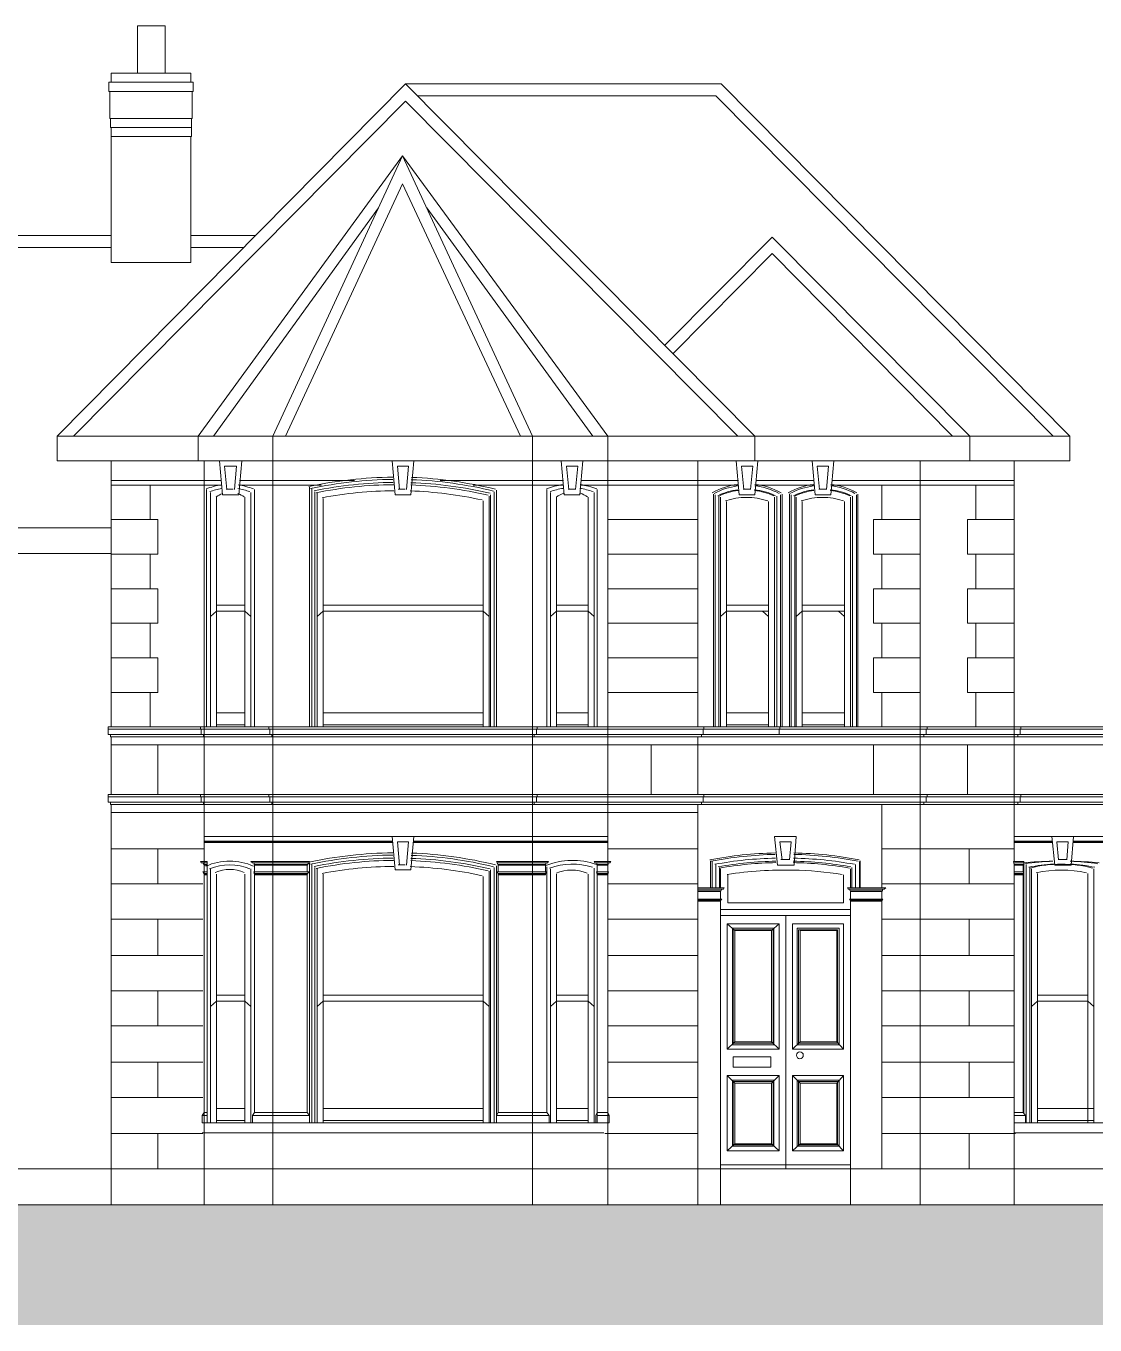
# Model space of a CAD drawing. Header units: millimetres. Extents: x -5841 to 140562, y 1006 to 102310.
# Drawn here: x 17084 to 25960, y 82132 to 92917 of the extents above; entities that cross this region are included whole.
import ezdxf

# ---------------------------------------------------------------- set-up
doc = ezdxf.new("R2010")
doc.units = ezdxf.units.MM
doc.header["$LTSCALE"] = 10
doc.layers.add('PDF17_0', color=7, linetype='Continuous')
doc.layers.add('PDF17_KD - WALL - LOADBEARING', color=252, linetype='Continuous', true_color=0x939598)

msp = doc.modelspace()

# ---------------------------------------------------------------- linework, layer by layer
at = {"layer": 'PDF17_0', "lineweight": 0}
for points in [[(18009.7, 92523.6), (18240.4, 92523.6), (18240.4, 92916.5), (18009.7, 92916.5)], [(23136.7, 89305.2), (23136.7, 89511), (17342.3, 89511), (17342.3, 89305.2)], [(20280, 89024.5), (20149, 89024.5), (20124.1, 89305.2), (20305, 89305.2)], [(23136.7, 89024.5), (23005.7, 89024.5), (22980.7, 89305.2), (23161.6, 89305.2)], [(23766.6, 89024.5), (23635.6, 89024.5), (23610.7, 89305.2), (23791.6, 89305.2)], [(17791.4, 86535.9), (18178.1, 86535.9), (18178.1, 86947.5), (17791.4, 86947.5)], [(22275.9, 86535.9), (22662.6, 86535.9), (22662.6, 86947.5), (22275.9, 86947.5)], [(24122.1, 86535.9), (24508.8, 86535.9), (24508.8, 86947.5), (24122.1, 86947.5)], [(24901.8, 86535.9), (25288.5, 86535.9), (25288.5, 86947.5), (24901.8, 86947.5)], [(20280, 85912.1), (20149, 85912.1), (20124.1, 86186.6), (20305, 86186.6)], [(23461, 85949.6), (23323.8, 85949.6), (23298.8, 86186.6), (23479.7, 86186.6)], [(25762.5, 85949.6), (25625.3, 85949.6), (25600.4, 86186.6), (25781.2, 86186.6)], [(20997.3, 85968.3), (21003.5, 85949.6), (21003.5, 85893.4), (21003.5, 85949.6), (20997.3, 85968.3), (20991.1, 85980.7)], [(21808.1, 85968.3), (21801.9, 85980.7), (21939.1, 85980.7), (21932.9, 85968.3)], [(22849.7, 85762.4), (22849.7, 85918.4)], [(23928.8, 85918.4), (23928.8, 85762.4), (23928.8, 85918.4), (23928.8, 85762.4), (23928.8, 85874.7), (23928.8, 85762.4)], [(25432, 83810.2), (25432, 85918.4)], [(23910.1, 85750), (23903.8, 85762.4), (24221.9, 85762.4), (24209.5, 85750)], [(22849.7, 85668.9), (22849.7, 85731.3)], [(22849.7, 85731.3), (22849.7, 85668.9)], [(22905.9, 85463.1), (23336.2, 85463.1), (23336.2, 84421.4), (22905.9, 84421.4)], [(22949.5, 85425.6), (23292.6, 85425.6), (23292.6, 84458.9), (22949.5, 84458.9)], [(22955.8, 85413.2), (23286.4, 85413.2), (23286.4, 84471.3), (22955.8, 84471.3)], [(23872.7, 85463.1), (23448.5, 85463.1), (23448.5, 84421.4), (23872.7, 84421.4)], [(23835.2, 85425.6), (23485.9, 85425.6), (23485.9, 84458.9), (23835.2, 84458.9)], [(23822.8, 85413.2), (23498.4, 85413.2), (23498.4, 84471.3), (23822.8, 84471.3)], [(22968.3, 85406.9), (23273.9, 85406.9), (23273.9, 84483.8), (22968.3, 84483.8)], [(23816.5, 85406.9), (23510.9, 85406.9), (23510.9, 84483.8), (23816.5, 84483.8)], [(22955.8, 84271.7), (23267.6, 84271.7), (23267.6, 84359.1), (22955.8, 84359.1)], [(22905.9, 84203.1), (23336.2, 84203.1), (23336.2, 83579.4), (22905.9, 83579.4)], [(22949.5, 84165.7), (23292.6, 84165.7), (23292.6, 83616.8), (22949.5, 83616.8)], [(22955.8, 84153.2), (23286.4, 84153.2), (23286.4, 83629.3), (22955.8, 83629.3)], [(22968.3, 84140.8), (23273.9, 84140.8), (23273.9, 83635.5), (22968.3, 83635.5)], [(23872.7, 84203.1), (23448.5, 84203.1), (23448.5, 83579.4), (23872.7, 83579.4)], [(23835.2, 84165.7), (23485.9, 84165.7), (23485.9, 83616.8), (23835.2, 83616.8)], [(23822.8, 84153.2), (23498.4, 84153.2), (23498.4, 83629.3), (23822.8, 83629.3)], [(23816.5, 84140.8), (23510.9, 84140.8), (23510.9, 83635.5), (23816.5, 83635.5)]]:
    msp.add_lwpolyline(points, close=True, dxfattribs=at)
for points in [[(17342.3, 89511), (20236.3, 92436.3), (23136.7, 89511)], [(17791.4, 92074.5), (17785.1, 92074.5), (17785.1, 92149.4), (17778.9, 92149.4), (17778.9, 92373.9), (17772.6, 92373.9), (17772.6, 92448.8), (17791.4, 92448.8), (17791.4, 92523.6), (18452.5, 92523.6), (18452.5, 92448.8), (17791.4, 92448.8)], [(18452.5, 92074.5), (18458.7, 92074.5), (18458.7, 92149.4), (18465, 92149.4), (18465, 92373.9), (18471.2, 92373.9), (18471.2, 92448.8), (18452.5, 92448.8)], [(25750.1, 89511), (22856, 92436.3), (20236.3, 92436.3)], [(17778.9, 92373.9), (18465, 92373.9)], [(25612.8, 89511), (22812.3, 92336.5), (20336.1, 92336.5)], [(17479.5, 89511), (20236.3, 92292.8), (22993.2, 89511)], [(17785.1, 92149.4), (18458.7, 92149.4)], [(10475.1, 88750.1), (12876.4, 91176.4), (17791.4, 91176.4), (17791.4, 90951.8), (17791.4, 91999.7), (17791.4, 92074.5), (18452.5, 92074.5), (18458.7, 92074.5), (18458.7, 91999.7), (18452.5, 91999.7), (17791.4, 91999.7)], [(18446.3, 91999.7), (18452.5, 91999.7), (18452.5, 90951.8), (17791.4, 90951.8)], [(17791.4, 91999.7), (17791.4, 91999.7)], [(21914.2, 83130.3), (21914.2, 89305.2), (21914.2, 89511), (20211.4, 91837.5), (18514.9, 89511), (18514.9, 89305.2)], [(19132.4, 83130.3), (19132.4, 89305.2), (19132.4, 89511), (20211.4, 91837.5), (21290.4, 89511), (21290.4, 89305.2), (21290.4, 83130.3)], [(19238.4, 89511), (20211.4, 91606.7), (21190.6, 89511)], [(18639.6, 89511), (20011.8, 91407.1)], [(21789.4, 89511), (20411, 91407.1)], [(18452.5, 91176.4), (18988.9, 91176.4)], [(24920.5, 89511), (23280.1, 91163.9), (22388.2, 90265.7)], [(10618.5, 88750.1), (12920.1, 91076.6), (17791.4, 91076.6)], [(18452.5, 91076.6), (18889.1, 91076.6)], [(24777.1, 89511), (23280.1, 91026.7), (22456.8, 90197.1)], [(19126.1, 89305.2), (24920.5, 89305.2), (24920.5, 89511), (19126.1, 89511)], [(22856, 89511), (25750.1, 89511), (25750.1, 89305.2), (22662.6, 89305.2), (22662.6, 87097.2), (22662.6, 87384.1), (21914.2, 87384.1)], [(17791.4, 89305.2), (17791.4, 87097.2), (17791.4, 87384.1), (18115.7, 87384.1), (18115.7, 87097.2)], [(18564.8, 89305.2), (18564.8, 83130.3)], [(18689.5, 89305.2), (18714.5, 89024.5), (18851.7, 89024.5), (18876.6, 89305.2)], [(21527.5, 89305.2), (21552.4, 89024.5), (21683.4, 89024.5), (21708.3, 89305.2)], [(24508.8, 89305.2), (24508.8, 83130.3)], [(25288.5, 89305.2), (25288.5, 85980.7)], [(18814.3, 89068.2), (18833, 89261.5), (18733.2, 89261.5), (18751.9, 89068.2)], [(20186.4, 89068.2), (20167.7, 89261.5), (20261.3, 89261.5), (20242.6, 89068.2)], [(21646, 89068.2), (21664.7, 89261.5), (21571.1, 89261.5), (21589.8, 89068.2)], [(23043.1, 89068.2), (23024.4, 89261.5), (23117.9, 89261.5), (23099.2, 89068.2)], [(23673.1, 89068.2), (23654.3, 89261.5), (23747.9, 89261.5), (23729.2, 89068.2)], [(17791.4, 89143), (18708.2, 89143)], [(17791.4, 89105.6), (18708.2, 89105.6)], [(18115.7, 89105.6), (18115.7, 88818.7)], [(18857.9, 89143), (19812.2, 89143)], [(18857.9, 89105.6), (19537.8, 89105.6)], [(19438, 89086.9), (19438, 87097.2)], [(20523.3, 89143), (21546.2, 89143)], [(20797.7, 89105.6), (21546.2, 89105.6)], [(22338.3, 89105.6), (22662.6, 89105.6), (21689.6, 89105.6), (21914.2, 89105.6)], [(22999.4, 89143), (22662.6, 89143), (21695.9, 89143), (21914.2, 89143)], [(22662.6, 89105.6), (22999.4, 89105.6)], [(23142.9, 89105.6), (23629.4, 89105.6)], [(23149.1, 89143), (23629.4, 89143)], [(23772.9, 89105.6), (25288.5, 89105.6)], [(23779.1, 89143), (25288.5, 89143)], [(24190.8, 89105.6), (24190.8, 88818.7)], [(24970.4, 89105.6), (24970.4, 88818.7)], [(18583.5, 89068.2), (18583.5, 87097.2)], [(18614.7, 89043.2), (18614.7, 87097.2)], [(18664.6, 87097.2), (18664.6, 89005.8)], [(18901.6, 87097.2), (18901.6, 89005.8)], [(18951.5, 89043.2), (18951.5, 87097.2), (18951.5, 88625.3)], [(18982.7, 89068.2), (18982.7, 87097.2)], [(19456.7, 89074.4), (19456.7, 87097.2)], [(19481.6, 89049.5), (19481.6, 87097.2)], [(19500.4, 89037), (19500.4, 87097.2), (19500.4, 88257.3)], [(19550.3, 87097.2), (19550.3, 88993.3)], [(20878.8, 88974.6), (20878.8, 87097.2)], [(20928.7, 89012), (20928.7, 87097.2)], [(20941.2, 89024.5), (20941.2, 87097.2)], [(20972.3, 89049.5), (20972.3, 87097.2)], [(20991.1, 89061.9), (20991.1, 87097.2)], [(21408.9, 89068.2), (21408.9, 87097.2)], [(21440.1, 89043.2), (21440.1, 87097.2)], [(21490, 87097.2), (21490, 89005.8)], [(21752, 87097.2), (21752, 89005.8)], [(21801.9, 89043.2), (21801.9, 87097.2), (21801.9, 88625.3)], [(21826.8, 89068.2), (21826.8, 87097.2)], [(22793.6, 89030.7), (22793.6, 87097.2)], [(22806.1, 89024.5), (22806.1, 87097.2)], [(22837.3, 89012), (22837.3, 87097.2)], [(22849.7, 87097.2), (22849.7, 89005.8)], [(23298.8, 87097.2), (23298.8, 89005.8)], [(23317.5, 89012), (23317.5, 87097.2)], [(23348.7, 89024.5), (23348.7, 87097.2)], [(23361.2, 89030.7), (23361.2, 87097.2)], [(23423.6, 89030.7), (23423.6, 87097.2)], [(23436, 89024.5), (23436, 87097.2)], [(23467.2, 89012), (23467.2, 87097.2)], [(23479.7, 87097.2), (23479.7, 89005.8)], [(23928.8, 87097.2), (23928.8, 89005.8)], [(23947.5, 89012), (23947.5, 87097.2)], [(23978.7, 89024.5), (23978.7, 87097.2)], [(23991.2, 89030.7), (23991.2, 87097.2)], [(22899.6, 87097.2), (22899.6, 88968.4)], [(23248.9, 87097.2), (23248.9, 88968.4)], [(23529.6, 87097.2), (23529.6, 88968.4)], [(23878.9, 87097.2), (23878.9, 88968.4)], [(17791.4, 88818.7), (18178.1, 88818.7)], [(18115.7, 88531.8), (18178.1, 88531.8), (18178.1, 88818.7), (18178.1, 88531.8)], [(22662.6, 88818.7), (21914.2, 88818.7)], [(24190.8, 88531.8), (24122.1, 88531.8), (24122.1, 88818.7), (24508.8, 88818.7)], [(24970.4, 88531.8), (24901.8, 88531.8), (24901.8, 88818.7), (25288.5, 88818.7)], [(10475.1, 88538), (10475.1, 88750.1), (17791.4, 88750.1)], [(10244.3, 88538), (17791.4, 88538)], [(17791.4, 88531.8), (18115.7, 88531.8), (18115.7, 88244.9)], [(22662.6, 88531.8), (21914.2, 88531.8)], [(24508.8, 88531.8), (24190.8, 88531.8), (24190.8, 88244.9)], [(25288.5, 88531.8), (24970.4, 88531.8), (24970.4, 88244.9)], [(18115.7, 87957.9), (18178.1, 87957.9), (18178.1, 88244.9), (17791.4, 88244.9)], [(22662.6, 88244.9), (21914.2, 88244.9)], [(24190.8, 87957.9), (24122.1, 87957.9), (24122.1, 88244.9), (24508.8, 88244.9)], [(24970.4, 87957.9), (24901.8, 87957.9), (24901.8, 88244.9), (25288.5, 88244.9)], [(18901.6, 88107.6), (18664.6, 88107.6)], [(19550.3, 88107.6), (20878.8, 88107.6)], [(21752, 88107.6), (21490, 88107.6)], [(22899.6, 88107.6), (23248.9, 88107.6)], [(23529.6, 88107.6), (23878.9, 88107.6)], [(18951.5, 88014.1), (18901.6, 88057.7), (18664.6, 88057.7), (18614.7, 88014.1)], [(19500.4, 88014.1), (19550.3, 88057.7), (20878.8, 88057.7), (20928.7, 88014.1)], [(21801.9, 88014.1), (21752, 88057.7), (21490, 88057.7), (21440.1, 88014.1)], [(22849.7, 88014.1), (22899.6, 88057.7), (23248.9, 88057.7)], [(23199, 88057.7), (23248.9, 88014.1)], [(23479.7, 88014.1), (23529.6, 88057.7), (23878.9, 88057.7)], [(23829, 88057.7), (23878.9, 88014.1)], [(17791.4, 87957.9), (18115.7, 87957.9), (18115.7, 87671)], [(22662.6, 87957.9), (21914.2, 87957.9)], [(24508.8, 87957.9), (24190.8, 87957.9), (24190.8, 87671)], [(25288.5, 87957.9), (24970.4, 87957.9), (24970.4, 87671)], [(18115.7, 87384.1), (18178.1, 87384.1), (18178.1, 87671), (17791.4, 87671)], [(22662.6, 87671), (21914.2, 87671)], [(24190.8, 87384.1), (24122.1, 87384.1), (24122.1, 87671), (24508.8, 87671)], [(24970.4, 87384.1), (24901.8, 87384.1), (24901.8, 87671), (25288.5, 87671)], [(24508.8, 87384.1), (24190.8, 87384.1), (24190.8, 87097.2)], [(25288.5, 87384.1), (24970.4, 87384.1), (24970.4, 87097.2)], [(18901.6, 87215.7), (18664.6, 87215.7)], [(19550.3, 87215.7), (20878.8, 87215.7)], [(21752, 87215.7), (21490, 87215.7)], [(22899.6, 87215.7), (23248.9, 87215.7)], [(23529.6, 87215.7), (23878.9, 87215.7)], [(25350.9, 87078.5), (17766.4, 87078.5), (17766.4, 87097.2), (25350.9, 87097.2)], [(17766.4, 87078.5), (17766.4, 87034.8), (25344.6, 87034.8)], [(17785.1, 87034.8), (17785.1, 87016.1), (25332.2, 87016.1)], [(18533.6, 87097.2), (18533.6, 87078.5)], [(18539.8, 87078.5), (18539.8, 87034.8)], [(18558.5, 87034.8), (18558.5, 87016.1)], [(18901.6, 87115.9), (18664.6, 87115.9)], [(19101.2, 87097.2), (19101.2, 87078.5)], [(19107.4, 87078.5), (19107.4, 87034.8)], [(19126.1, 87034.8), (19126.1, 87016.1)], [(19550.3, 87115.9), (20878.8, 87115.9)], [(21302.9, 87034.8), (21302.9, 87016.1)], [(21321.6, 87078.5), (21321.6, 87034.8)], [(21327.9, 87097.2), (21327.9, 87078.5)], [(21752, 87115.9), (21490, 87115.9)], [(22693.8, 87034.8), (22693.8, 87016.1)], [(22706.3, 87078.5), (22706.3, 87034.8)], [(22712.5, 87097.2), (22712.5, 87078.5)], [(22899.6, 87115.9), (23248.9, 87115.9)], [(23336.2, 87078.5), (23336.2, 87034.8)], [(23342.5, 87097.2), (23342.5, 87078.5)], [(23529.6, 87115.9), (23878.9, 87115.9)], [(24540, 87034.8), (24540, 87016.1)], [(24558.7, 87078.5), (24558.7, 87034.8)], [(24565, 87097.2), (24565, 87078.5)], [(25301, 87097.2), (26230.3, 87097.2), (26230.3, 87078.5), (25301, 87078.5)], [(25301, 87034.8), (26224.1, 87034.8), (26224.1, 87078.5)], [(25301, 87016.1), (26211.6, 87016.1), (26211.6, 87034.8)], [(25319.7, 87034.8), (25319.7, 87016.1)], [(25338.4, 87078.5), (25338.4, 87034.8)], [(25344.6, 87097.2), (25344.6, 87078.5)], [(17791.4, 87016.1), (17791.4, 86535.9)], [(17791.4, 86947.5), (22662.6, 86947.5)], [(19643.8, 86947.5), (25301, 86947.5), (26180.4, 86947.5)], [(22662.6, 87016.1), (22662.6, 86535.9)], [(24508.8, 87016.1), (24508.8, 86535.9)], [(25288.5, 87016.1), (25288.5, 86535.9)], [(25350.9, 86517.1), (17766.4, 86517.1), (17766.4, 86535.9), (25350.9, 86535.9)], [(17766.4, 86517.1), (17766.4, 86473.5), (25344.6, 86473.5)], [(18533.6, 86535.9), (18533.6, 86517.1)], [(18539.8, 86517.1), (18539.8, 86473.5)], [(19101.2, 86535.9), (19101.2, 86517.1)], [(19107.4, 86517.1), (19107.4, 86473.5)], [(21321.6, 86517.1), (21321.6, 86473.5)], [(21327.9, 86535.9), (21327.9, 86517.1)], [(22706.3, 86517.1), (22706.3, 86473.5)], [(22712.5, 86535.9), (22712.5, 86517.1)], [(24558.7, 86517.1), (24558.7, 86473.5)], [(24565, 86535.9), (24565, 86517.1)], [(25301, 86535.9), (26230.3, 86535.9), (26230.3, 86517.1), (25301, 86517.1)], [(25301, 86473.5), (26224.1, 86473.5), (26224.1, 86517.1)], [(25338.4, 86517.1), (25338.4, 86473.5)], [(25344.6, 86535.9), (25344.6, 86517.1)], [(17785.1, 86473.5), (17785.1, 86454.8), (25332.2, 86454.8)], [(17791.4, 86454.8), (17791.4, 83130.3)], [(17791.4, 86386.2), (22662.6, 86386.2), (21889.2, 86386.2)], [(18558.5, 86473.5), (18558.5, 86454.8)], [(19126.1, 86473.5), (19126.1, 86454.8)], [(21302.9, 86473.5), (21302.9, 86454.8)], [(22662.6, 86454.8), (22662.6, 83130.3), (22662.6, 83722.9), (21889.2, 83722.9)], [(22693.8, 86473.5), (22693.8, 86454.8)], [(24190.8, 85762.4), (24190.8, 86454.8)], [(24540, 86473.5), (24540, 86454.8)], [(25301, 86454.8), (26211.6, 86454.8), (26211.6, 86473.5)], [(25319.7, 86473.5), (25319.7, 86454.8)], [(18564.8, 86186.6), (21914.2, 86186.6)], [(25288.5, 86186.6), (26180.4, 86186.6)], [(18564.8, 86086.8), (17791.4, 86086.8)], [(18178.1, 86086.8), (18178.1, 85793.6)], [(18564.8, 86149.1), (20124.1, 86149.1)], [(18564.8, 86142.9), (20124.1, 86142.9)], [(18564.8, 86136.7), (20130.3, 86136.7)], [(20186.4, 85949.6), (20167.7, 86142.9), (20261.3, 86142.9), (20242.6, 85949.6)], [(20298.7, 86149.1), (21914.2, 86149.1)], [(20298.7, 86142.9), (21914.2, 86142.9)], [(20298.7, 86136.7), (21914.2, 86136.7)], [(22662.6, 86086.8), (21914.2, 86086.8)], [(23361.2, 85993.2), (23342.5, 86142.9), (23436, 86142.9), (23423.6, 85993.2)], [(25288.5, 86086.8), (24508.8, 86086.8), (24190.8, 86086.8)], [(24914.3, 86086.8), (24914.3, 85793.6)], [(25288.5, 86149.1), (25606.6, 86149.1)], [(25288.5, 86142.9), (25606.6, 86142.9)], [(25288.5, 86136.7), (25606.6, 86136.7)], [(25656.5, 85993.2), (25644, 86142.9), (25737.6, 86142.9), (25725.1, 85993.2)], [(25775, 86136.7), (26180.4, 86136.7)], [(25781.2, 86149.1), (26180.4, 86149.1)], [(25781.2, 86142.9), (26180.4, 86142.9)], [(18589.7, 85968.3), (18539.8, 85968.3), (18533.6, 85980.7), (18589.7, 85980.7), (18589.7, 85937.1), (18589.7, 83810.2)], [(18564.8, 85893.4), (18564.8, 85949.6), (18552.3, 85968.3)], [(18558.5, 85955.8), (18589.7, 85955.8)], [(19419.3, 85893.4), (19419.3, 85949.6), (19431.7, 85968.3), (19438, 85980.7), (18951.5, 85980.7), (18964, 85968.3), (19431.7, 85968.3)], [(18982.7, 85949.6), (18976.4, 85968.3)], [(19425.5, 85955.8), (18976.4, 85955.8)], [(19438, 85968.3), (19438, 83810.2)], [(19456.7, 85955.8), (19456.7, 83810.2)], [(20997.3, 85968.3), (21415.2, 85968.3), (21421.4, 85980.7), (20991.1, 85980.7)], [(21003.5, 85955.8), (21396.5, 85955.8)], [(21396.5, 85949.6), (21402.7, 85968.3)], [(21826.8, 85893.4), (21826.8, 85949.6), (21820.6, 85968.3)], [(21914.2, 85955.8), (21826.8, 85955.8)], [(21914.2, 85893.4), (21914.2, 85949.6), (21920.4, 85968.3)], [(22768.7, 85762.4), (22768.7, 85987)], [(22781.1, 85762.4), (22781.1, 85980.7)], [(22812.3, 85762.4), (22812.3, 85955.8)], [(23972.4, 85762.4), (23972.4, 85955.8)], [(24003.6, 85762.4), (24003.6, 85980.7)], [(24009.9, 85762.4), (24009.9, 85987)], [(25363.3, 85949.6), (25369.6, 85955.8), (25369.6, 85980.7), (25282.3, 85980.7), (25288.5, 85955.8)], [(25288.5, 85968.3), (25369.6, 85968.3), (25369.6, 83885)], [(25369.6, 85955.8), (25288.5, 85955.8), (25288.5, 85949.6)], [(25388.3, 85955.8), (25388.3, 83810.2)], [(18564.8, 85937.1), (18564.8, 83897.5), (18546.1, 83872.6)], [(18589.7, 83897.5), (18564.8, 83897.5), (18564.8, 85874.7), (18552.3, 85893.4), (18589.7, 85893.4)], [(18558.5, 85880.9), (18589.7, 85880.9)], [(18564.8, 85949.6), (18589.7, 85949.6)], [(18564.8, 85874.7), (18589.7, 85874.7)], [(18564.8, 85868.5), (18589.7, 85868.5)], [(18614.7, 85918.4), (18614.7, 83810.2)], [(18664.6, 83810.2), (18664.6, 85874.7)], [(18901.6, 83810.2), (18901.6, 85874.7)], [(18951.5, 85918.4), (18951.5, 83810.2)], [(18982.7, 85937.1), (18982.7, 83897.5), (18964, 83872.6)], [(18964, 83810.2), (18964, 83872.6), (19438, 83872.6), (19419.3, 83897.5), (19419.3, 85874.7), (19431.7, 85893.4), (18976.4, 85893.4), (18982.7, 85874.7)], [(19425.5, 85880.9), (18976.4, 85880.9)], [(19419.3, 85949.6), (18982.7, 85949.6), (18982.7, 85893.4)], [(19419.3, 85874.7), (18982.7, 85874.7), (18982.7, 83897.5), (19419.3, 83897.5)], [(19419.3, 85868.5), (18982.7, 85868.5)], [(19481.6, 85930.8), (19481.6, 83810.2)], [(19500.4, 85918.4), (19500.4, 83810.2), (19500.4, 85338.3)], [(19550.3, 83810.2), (19550.3, 85874.7)], [(20878.8, 85856), (20878.8, 83810.2)], [(20928.7, 85899.7), (20928.7, 83810.2)], [(20941.2, 85912.1), (20941.2, 83810.2)], [(20972.3, 85930.8), (20972.3, 83810.2)], [(20991.1, 85943.3), (20991.1, 83810.2)], [(21408.9, 85937.1), (21408.9, 83897.5), (21003.5, 83897.5), (20991.1, 83872.6), (21003.5, 83897.5), (21003.5, 85874.7), (20997.3, 85893.4), (21003.5, 85874.7), (21396.5, 85874.7), (21402.7, 85893.4), (20997.3, 85893.4)], [(20991.1, 83872.6), (21427.7, 83872.6), (21408.9, 83897.5), (21408.9, 85874.7)], [(21003.5, 85949.6), (21396.5, 85949.6), (21396.5, 85893.4)], [(21003.5, 85880.9), (21396.5, 85880.9)], [(21003.5, 85868.5), (21396.5, 85868.5), (21396.5, 85874.7)], [(21440.1, 85918.4), (21440.1, 83810.2)], [(21490, 83810.2), (21490, 85874.7)], [(21752, 83810.2), (21752, 85874.7)], [(21801.9, 85924.6), (21801.9, 83810.2)], [(21814.4, 83810.2), (21814.4, 83872.6), (21826.8, 83897.5), (21914.2, 83897.5), (21914.2, 85874.7), (21920.4, 85893.4), (21820.6, 85893.4), (21826.8, 85874.7), (21914.2, 85874.7)], [(21914.2, 85949.6), (21826.8, 85949.6), (21826.8, 83810.2)], [(21914.2, 85880.9), (21826.8, 85880.9)], [(21914.2, 85868.5), (21826.8, 85868.5)], [(21914.2, 85937.1), (21914.2, 83897.5), (21926.6, 83872.6)], [(22843.5, 85762.4), (22843.5, 85930.8)], [(22849.7, 85918.4), (22849.7, 85762.4), (22849.7, 85874.7)], [(22912.1, 85868.5), (22912.1, 85637.7), (23872.7, 85637.7), (23872.7, 85868.5)], [(23941.3, 85762.4), (23941.3, 85930.8)], [(25363.3, 85893.4), (25363.3, 85949.6), (25288.5, 85949.6), (25288.5, 85893.4), (25288.5, 85874.7)], [(25363.3, 85874.7), (25369.6, 85893.4), (25288.5, 85893.4)], [(25369.6, 85880.9), (25288.5, 85880.9)], [(25288.5, 83897.5), (25363.3, 83897.5), (25363.3, 85874.7), (25288.5, 85874.7), (25288.5, 83130.3)], [(25363.3, 85868.5), (25288.5, 85868.5)], [(25419.5, 85930.8), (25419.5, 83810.2)], [(25481.9, 83810.2), (25481.9, 85880.9)], [(25899.8, 83810.2), (25899.8, 85880.9)], [(25949.6, 85918.4), (25949.6, 83810.2)], [(18552.3, 85793.6), (17791.4, 85793.6)], [(22662.6, 85793.6), (21914.2, 85793.6)], [(22662.6, 85762.4), (22880.9, 85762.4), (22874.7, 85750), (22662.6, 85750)], [(22862.2, 85750), (22849.7, 85731.3), (22662.6, 85731.3)], [(22856, 85737.5), (22662.6, 85737.5)], [(23928.8, 85731.3), (23922.5, 85750)], [(24197, 85750), (24190.8, 85731.3), (24190.8, 85668.9), (24190.8, 85731.3), (23928.8, 85731.3), (23928.8, 85668.9), (23928.8, 85731.3), (23928.8, 85668.9)], [(24197, 85737.5), (23928.8, 85737.5)], [(25288.5, 85793.6), (24508.8, 85793.6), (24190.8, 85793.6)], [(22849.7, 85656.4), (22862.2, 85668.9), (22662.6, 85668.9)], [(22856, 85662.6), (22662.6, 85662.6)], [(22662.6, 85656.4), (22849.7, 85656.4), (22849.7, 83897.5), (22849.7, 85656.4), (22849.7, 83130.3)], [(22849.7, 85650.2), (22662.6, 85650.2)], [(24190.8, 85656.4), (24197, 85668.9), (23922.5, 85668.9), (23928.8, 85656.4), (23928.8, 83897.5)], [(24197, 85662.6), (23928.8, 85662.6)], [(24190.8, 83429.7), (24190.8, 85656.4), (23928.8, 85656.4), (23928.8, 83130.3)], [(24190.8, 85650.2), (23928.8, 85650.2)], [(22849.7, 85531.7), (22849.7, 85581.6), (23928.8, 85581.6)], [(23392.4, 83429.7), (23392.4, 85531.7), (22849.7, 85531.7), (23928.8, 85531.7), (23392.4, 85531.7)], [(18552.3, 85500.5), (17791.4, 85500.5)], [(18178.1, 85500.5), (18178.1, 85201.1)], [(22662.6, 85500.5), (21914.2, 85500.5)], [(22968.3, 85406.9), (22905.9, 85463.1)], [(23273.9, 85406.9), (23336.2, 85463.1)], [(25288.5, 85500.5), (24508.8, 85500.5), (24190.8, 85500.5)], [(24914.3, 85500.5), (24914.3, 85201.1)], [(25432, 83810.2), (25432, 85338.3)], [(18552.3, 85201.1), (17791.4, 85201.1)], [(22662.6, 85201.1), (21914.2, 85201.1)], [(25288.5, 85201.1), (24508.8, 85201.1), (24190.8, 85201.1)], [(18552.3, 84907.9), (17791.4, 84907.9)], [(18178.1, 84907.9), (18178.1, 84614.8)], [(22662.6, 84907.9), (21914.2, 84907.9)], [(25288.5, 84907.9), (24508.8, 84907.9), (24190.8, 84907.9)], [(24914.3, 84907.9), (24914.3, 84614.8)], [(18951.5, 84777), (18901.6, 84820.6), (18664.6, 84820.6), (18614.7, 84777)], [(18901.6, 84870.5), (18664.6, 84870.5)], [(19500.4, 84777), (19550.3, 84820.6), (20878.8, 84820.6), (20928.7, 84777)], [(19550.3, 84870.5), (20878.8, 84870.5)], [(21440.1, 84777), (21490, 84820.6), (21752, 84820.6), (21801.9, 84777)], [(21490, 84870.5), (21752, 84870.5)], [(25432, 84777), (25481.9, 84820.6), (25899.8, 84820.6), (25949.6, 84777)], [(25481.9, 84870.5), (25899.8, 84870.5)], [(18552.3, 84614.8), (17791.4, 84614.8)], [(22662.6, 84614.8), (21914.2, 84614.8)], [(25288.5, 84614.8), (24508.8, 84614.8), (24190.8, 84614.8)], [(22905.9, 84421.4), (22968.3, 84483.8)], [(23273.9, 84483.8), (23336.2, 84421.4)], [(23510.9, 84483.8), (23448.5, 84421.4)], [(23872.7, 84421.4), (23816.5, 84483.8)], [(18552.3, 84315.4), (17791.4, 84315.4)], [(18178.1, 84315.4), (18178.1, 84022.3)], [(22662.6, 84315.4), (21914.2, 84315.4)], [(25288.5, 84315.4), (24508.8, 84315.4), (24190.8, 84315.4)], [(24914.3, 84315.4), (24914.3, 84022.3)], [(22968.3, 84140.8), (22905.9, 84203.1)], [(23273.9, 84140.8), (23336.2, 84203.1)], [(23510.9, 84140.8), (23448.5, 84203.1)], [(23816.5, 84140.8), (23872.7, 84203.1)], [(18552.3, 84022.3), (17791.4, 84022.3)], [(22662.6, 84022.3), (21914.2, 84022.3)], [(25288.5, 84022.3), (24508.8, 84022.3), (24190.8, 84022.3)], [(18901.6, 83928.7), (18664.6, 83928.7)], [(19550.3, 83928.7), (20878.8, 83928.7)], [(21490, 83928.7), (21752, 83928.7)], [(25481.9, 83928.7), (25949.6, 83928.7)], [(21826.8, 83872.6), (21926.6, 83872.6), (21926.6, 83810.2), (18546.1, 83810.2), (18546.1, 83872.6), (18589.7, 83872.6)], [(18901.6, 83828.9), (18664.6, 83828.9)], [(19550.3, 83828.9), (20878.8, 83828.9)], [(21427.7, 83872.6), (21427.7, 83810.2)], [(21490, 83828.9), (21752, 83828.9)], [(25363.3, 83897.5), (25382.1, 83872.6), (25288.5, 83872.6)], [(26180.4, 83810.2), (25288.5, 83810.2)], [(25382.1, 83872.6), (25382.1, 83810.2)], [(25481.9, 83828.9), (25949.6, 83828.9)], [(18552.3, 83722.9), (17791.4, 83722.9)], [(18178.1, 83722.9), (18178.1, 83429.7)], [(21883, 83729.1), (18546.1, 83729.1)], [(25301, 83722.9), (24508.8, 83722.9), (24190.8, 83722.9)], [(24914.3, 83722.9), (24914.3, 83429.7)], [(27939.3, 83729.1), (26180.4, 83729.1), (25288.5, 83729.1)], [(22905.9, 83579.4), (22968.3, 83635.5)], [(23273.9, 83635.5), (23336.2, 83579.4)], [(23510.9, 83635.5), (23448.5, 83579.4)], [(23872.7, 83579.4), (23816.5, 83635.5)], [(26180.4, 83429.7), (25301, 83429.7), (8641.3, 83429.7)], [(22849.7, 83460.9), (23928.8, 83460.9)], [(22849.7, 83429.7), (23928.8, 83429.7)], [(31132.8, 83130.3), (32935.3, 83130.3), (8023.8, 83130.3), (6221.3, 83130.3)]]:
    msp.add_lwpolyline(points, dxfattribs=at)
for points in [[(25377, 85961.2, -0.0285538), (25610, 85983, 0.0177628), (25362, 85969.1)], [(25995, 85969.5, 0.0172353), (25754.4, 85982.9, -0.0281947), (25984.4, 85961.2)]]:
    msp.add_lwpolyline(points, format="xyb", dxfattribs=at)
msp.add_circle((23510, 84371.4), 28.1, dxfattribs=at)
for centre, radius, start, end in [((18800.7, 88513.1), 601.9, 99.06372, 111.59359), ((18750.8, 88513.1), 601.9, 68.40641, 80.93628), ((20160.5, 85749.9), 3421.1, 90.52731, 102.29921), ((20160.5, 85749.9), 3402.4, 90.51088, 102.09593), ((20160.5, 85749.9), 3377.5, 90.46689, 101.68946), ((20160.5, 85749.9), 3358.7, 90.44492, 101.48072), ((20160.5, 85749.9), 3358.8, 76.90436, 87.97303), ((20160.5, 85749.9), 3377.5, 76.70105, 87.96206), ((20160.5, 85749.9), 3402.4, 76.30005, 87.93455), ((20160.5, 85749.9), 3421.1, 76.10227, 87.91809), ((21626.3, 88513.1), 601.9, 98.10796, 111.5936), ((21626.3, 88513.1), 570.7, 98.26182, 109.57207), ((21601.4, 88513.1), 570.7, 70.42793, 81.73818), ((21601.4, 88513.1), 601.9, 68.4064, 81.89204), ((23067.2, 88519.4), 595.7, 97.29493, 118.70179), ((23067.2, 88519.4), 583.2, 97.3279, 117.57019), ((23067.2, 88519.4), 583.2, 62.42978, 83.28192), ((23067.2, 88519.4), 595.7, 61.29821, 83.30384), ((23697.2, 88519.4), 595.7, 97.29493, 118.70179), ((23697.2, 88519.4), 583.2, 97.3279, 117.57019), ((23697.2, 88519.4), 583.2, 62.42978, 83.28192), ((23697.2, 88519.4), 595.7, 61.29821, 83.30384), ((18800.7, 88513.1), 570.7, 99.26694, 109.57215), ((18804.8, 88784.5), 264.9, 109.4922, 122.33111), ((18775.8, 87733.6), 1337.8, 88.75295, 91.24705), ((18750.8, 88513.1), 570.7, 70.42785, 80.73306), ((18755.1, 88784.5), 264.9, 57.66888, 70.5078), ((20160.5, 85749.9), 3308.8, 90.37352, 100.7721), ((20204.2, 87733.6), 1337.8, 88.75295, 91.24705), ((20160.5, 85750), 3308.8, 77.59092, 88.02252), ((21630.4, 88784.2), 265.3, 107.27934, 122.32149), ((21613.8, 87733.6), 1337.8, 88.75295, 91.24705), ((21605.3, 88784.2), 265.3, 57.67851, 72.72066), ((23067.2, 88519.4), 552, 97.44868, 115.70255), ((23067.2, 88519.4), 545.8, 97.48716, 114.461), ((23067.2, 88457), 545.8, 71.21336, 108.78664), ((23067.2, 87733.6), 1337.8, 88.75295, 91.24705), ((23067.2, 88519.4), 545.8, 65.53895, 83.16654), ((23067.2, 88519.4), 552, 64.29746, 83.19947), ((23697.2, 88519.4), 552, 97.44868, 115.70255), ((23697.2, 88519.4), 545.8, 97.48716, 114.461), ((23697.2, 88457), 545.8, 71.21336, 108.78664), ((23697.2, 87733.6), 1337.8, 88.75295, 91.24705), ((23697.2, 88519.4), 545.8, 65.53895, 83.16654), ((23697.2, 88519.4), 552, 64.29746, 83.19947), ((18775.8, 85500.4), 483.4, 65.74219, 114.25781), ((18775.8, 85512.9), 439.7, 67.51098, 112.48902), ((20160.5, 82631.2), 3421.1, 90.52731, 102.29921), ((20160.5, 82631.2), 3402.4, 90.51088, 102.09593), ((20160.5, 82631.2), 3377.5, 90.46689, 101.68946), ((20160.5, 82631.2), 3358.7, 90.44492, 101.48072), ((20204.2, 84614.8), 1337.8, 88.75295, 91.24705), ((20160.5, 82631.2), 3358.8, 76.90436, 87.97303), ((20160.5, 82631.2), 3377.5, 76.70105, 87.96206), ((20160.5, 82631.2), 3402.4, 76.30005, 87.93455), ((20160.5, 82631.2), 3421.1, 76.10227, 87.91809), ((21620.1, 85406.9), 583.2, 69.94995, 112.21436), ((21620.1, 85413.1), 545.8, 72.02087, 110.30823), ((23366.6, 82911.9), 3140.5, 91.14261, 101.10718), ((23366.6, 82911.9), 3127.9, 91.13156, 100.95341), ((23366.6, 82911.9), 3096.8, 91.09314, 100.49741), ((23366.6, 82911.9), 3071.8, 91.04917, 100.03052), ((23366.6, 82911.9), 3059.4, 91.0382, 99.87668), ((23385.3, 84658.3), 1337.9, 88.59378, 91.40622), ((23397.8, 82911.9), 3059.4, 80.12332, 88.9618), ((23397.8, 82911.9), 3071.8, 79.96948, 88.95083), ((23397.8, 82911.9), 3096.8, 79.50259, 88.90686), ((23397.8, 82911.9), 3127.9, 79.04659, 88.86844), ((23397.8, 82911.9), 3140.5, 78.89282, 88.85739), ((25684.6, 84698.8), 1263.3, 93.1107, 102.49673), ((25680.7, 84914.1), 1044.7, 75.64636, 104.35364), ((25686.9, 84658.3), 1337.9, 88.59378, 91.40622), ((25684.7, 84699.9), 1262.2, 77.50024, 86.7626), ((18775.8, 85625.2), 290, 65.45654, 114.54346), ((20160.5, 82631.2), 3308.8, 90.37352, 100.7721), ((20160.5, 82631.2), 3308.8, 77.59092, 88.02252), ((21613.8, 85581.5), 327.5, 66.87925, 113.12075), ((23379, 82843.3), 3065.6, 88.57179, 98.86598), ((23397.8, 82911.9), 2997, 81.09008, 88.9618), ((25680.7, 84914.1), 994.8, 77.8766, 102.1234)]:
    msp.add_arc(centre, radius, start, end, dxfattribs=at)
at = {"layer": 'PDF17_KD - WALL - LOADBEARING', "color": 9, "true_color": 0xafd9aa, "transparency": 33554559}
for points in [[(32935.3, 83130.3), (6221.3, 83130.3), (32935.3, 82132.4)], [(6221.3, 83130.3), (32935.3, 82132.4), (6221.3, 82132.4)]]:
    msp.add_solid(points, dxfattribs=at)

doc.saveas('drawing.dxf')
